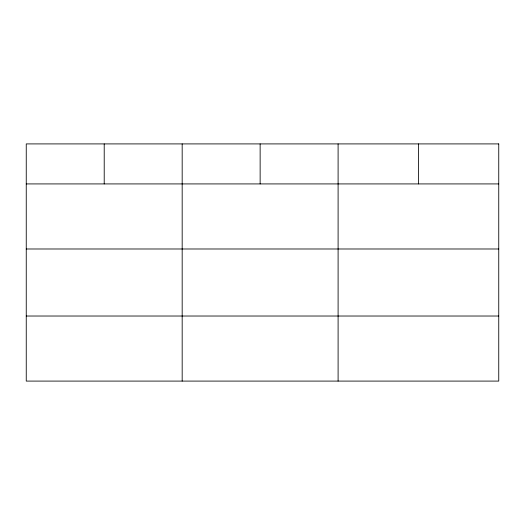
<?xml version="1.0" encoding="UTF-8"?>
<svg xmlns="http://www.w3.org/2000/svg" width="525" height="525" viewBox="0 0 525 525"><rect width="100%" height="100%" fill="white"/><g stroke="black" fill="none" stroke-linecap="round" stroke-linejoin="round"><path stroke-width="0.79" d="M26.25 183.921L498.75 183.921M26.25 248.988L498.75 248.988M26.25 316.024L498.75 316.024M418.425 143.909L418.425 183.921M338.1 143.909L338.1 381.091M260.137 143.909L260.137 183.921M182.175 143.909L182.175 381.091M104.213 143.909L104.213 183.921M498.75 143.909L26.25 143.909L26.25 381.091L498.75 381.091L498.75 143.909"/></g></svg>
